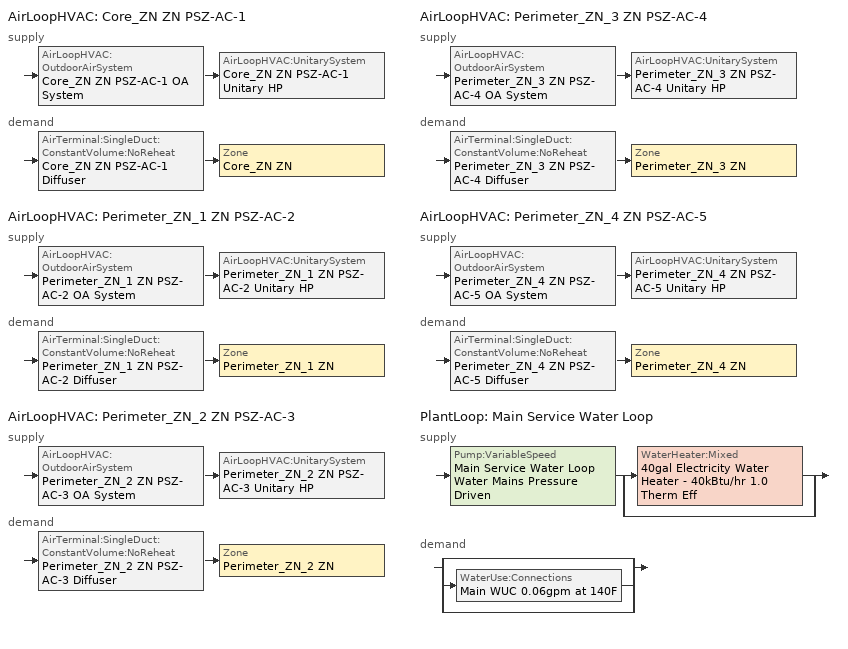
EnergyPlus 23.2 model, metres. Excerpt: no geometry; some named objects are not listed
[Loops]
AirLoopHVAC 'Core_ZN ZN PSZ-AC-1'
 supply: AirLoopHVAC:OutdoorAirSystem 'Core_ZN ZN PSZ-AC-1 OA System' > AirLoopHVAC:UnitarySystem 'Core_ZN ZN PSZ-AC-1 Unitary HP'
 demand: AirTerminal:SingleDuct:ConstantVolume:NoReheat 'Core_ZN ZN PSZ-AC-1 Diffuser' > Zone 'Core_ZN ZN'
AirLoopHVAC 'Perimeter_ZN_1 ZN PSZ-AC-2'
 supply: AirLoopHVAC:OutdoorAirSystem 'Perimeter_ZN_1 ZN PSZ-AC-2 OA System' > AirLoopHVAC:UnitarySystem 'Perimeter_ZN_1 ZN PSZ-AC-2 Unitary HP'
 demand: AirTerminal:SingleDuct:ConstantVolume:NoReheat 'Perimeter_ZN_1 ZN PSZ-AC-2 Diffuser' > Zone 'Perimeter_ZN_1 ZN'
AirLoopHVAC 'Perimeter_ZN_2 ZN PSZ-AC-3'
 supply: AirLoopHVAC:OutdoorAirSystem 'Perimeter_ZN_2 ZN PSZ-AC-3 OA System' > AirLoopHVAC:UnitarySystem 'Perimeter_ZN_2 ZN PSZ-AC-3 Unitary HP'
 demand: AirTerminal:SingleDuct:ConstantVolume:NoReheat 'Perimeter_ZN_2 ZN PSZ-AC-3 Diffuser' > Zone 'Perimeter_ZN_2 ZN'
AirLoopHVAC 'Perimeter_ZN_3 ZN PSZ-AC-4'
 supply: AirLoopHVAC:OutdoorAirSystem 'Perimeter_ZN_3 ZN PSZ-AC-4 OA System' > AirLoopHVAC:UnitarySystem 'Perimeter_ZN_3 ZN PSZ-AC-4 Unitary HP'
 demand: AirTerminal:SingleDuct:ConstantVolume:NoReheat 'Perimeter_ZN_3 ZN PSZ-AC-4 Diffuser' > Zone 'Perimeter_ZN_3 ZN'
AirLoopHVAC 'Perimeter_ZN_4 ZN PSZ-AC-5'
 supply: AirLoopHVAC:OutdoorAirSystem 'Perimeter_ZN_4 ZN PSZ-AC-5 OA System' > AirLoopHVAC:UnitarySystem 'Perimeter_ZN_4 ZN PSZ-AC-5 Unitary HP'
 demand: AirTerminal:SingleDuct:ConstantVolume:NoReheat 'Perimeter_ZN_4 ZN PSZ-AC-5 Diffuser' > Zone 'Perimeter_ZN_4 ZN'
PlantLoop 'Main Service Water Loop'
 supply: Pump:VariableSpeed 'Main Service Water Loop Water Mains Pressure Driven' > split
  | WaterHeater:Mixed '40gal Electricity Water Heater - 40kBtu/hr 1.0 Therm Eff'
  | bypass
 demand: split
  | bypass
  | WaterUse:Connections 'Main WUC 0.06gpm at 140F'
  | bypass
[ZoneControl:Thermostat] Temperature Difference Between Cutout And Setpoint {deltaC}=0
Name | Zone or ZoneList | Control Type Schedule | Control 1
Core_ZN ZN Thermostat | Core_ZN ZN | Core_ZN ZN Thermostat Schedule | Office WholeBuilding - Sm Office Thermostat 1
Perimeter_ZN_1 ZN Thermostat | Perimeter_ZN_1 ZN | Perimeter_ZN_1 ZN Thermostat Schedule | Office WholeBuilding - Sm Office Thermostat 2
Perimeter_ZN_2 ZN Thermostat | Perimeter_ZN_2 ZN | Perimeter_ZN_2 ZN Thermostat Schedule | Office WholeBuilding - Sm Office Thermostat 3
Perimeter_ZN_3 ZN Thermostat | Perimeter_ZN_3 ZN | Perimeter_ZN_3 ZN Thermostat Schedule | Office WholeBuilding - Sm Office Thermostat 4
Perimeter_ZN_4 ZN Thermostat | Perimeter_ZN_4 ZN | Perimeter_ZN_4 ZN Thermostat Schedule | Office WholeBuilding - Sm Office Thermostat 5
[ThermostatSetpoint:DualSetpoint] Heating Setpoint Temperature Schedule=OfficeSmall HTGSETP_SCH_NO_OPTIMUM; Cooling Setpoint Temperature Schedule=OfficeSmall CLGSETP_SCH_NO_OPTIMUM
Office WholeBuilding - Sm Office Thermostat 1; Office WholeBuilding - Sm Office Thermostat 2; Office WholeBuilding - Sm Office Thermostat 3; Office WholeBuilding - Sm Office Thermostat 4; Office WholeBuilding - Sm Office Thermostat 5
[AirTerminal:SingleDuct:ConstantVolume:NoReheat] Availability Schedule=Always On Discrete; Maximum Air Flow Rate {m3/s}=AutoSize
Core_ZN ZN PSZ-AC-1 Diffuser; Perimeter_ZN_1 ZN PSZ-AC-2 Diffuser; Perimeter_ZN_2 ZN PSZ-AC-3 Diffuser; Perimeter_ZN_3 ZN PSZ-AC-4 Diffuser; Perimeter_ZN_4 ZN PSZ-AC-5 Diffuser
[Zone equipment]
Core_ZN ZN: Core_ZN ZN PSZ-AC-1 Diffuser
Perimeter_ZN_1 ZN: Perimeter_ZN_1 ZN PSZ-AC-2 Diffuser
Perimeter_ZN_2 ZN: Perimeter_ZN_2 ZN PSZ-AC-3 Diffuser
Perimeter_ZN_3 ZN: Perimeter_ZN_3 ZN PSZ-AC-4 Diffuser
Perimeter_ZN_4 ZN: Perimeter_ZN_4 ZN PSZ-AC-5 Diffuser
[Sizing:Zone] Zone Cooling Design Supply Air Temperature Input Method=SupplyAirTemperature; Zone Cooling Design Supply Air Temperature {C}=12.7778; Zone Cooling Design Supply Air Temperature Difference {deltaC}=11.11; Zone Heating Design Supply Air Temperature Input Method=SupplyAirTemperature; Zone Heating Design Supply Air Temperature {C}=50; Zone Heating Design Supply Air Temperature Difference {deltaC}=11.11; Zone Cooling Design Supply Air Humidity Ratio {kgWater/kgDryAir}=0.0085; Zone Heating Design Supply Air Humidity Ratio {kgWater/kgDryAir}=0.008; Cooling Design Air Flow Method=DesignDay; Cooling Design Air Flow Rate {m3/s}=0; Cooling Minimum Air Flow per Zone Floor Area {m3/s-m2}=0.000762; Cooling Minimum Air Flow {m3/s}=0; Cooling Minimum Air Flow Fraction=0; Heating Design Air Flow Method=DesignDay; Heating Design Air Flow Rate {m3/s}=0; Heating Maximum Air Flow per Zone Floor Area {m3/s-m2}=0.002032; Heating Maximum Air Flow {m3/s}=0.141576; Heating Maximum Air Flow Fraction=0.3; Account for Dedicated Outdoor Air System=No; Zone Load Sizing Method=Sensible Load Only No Latent Load; Zone Latent Cooling Design Supply Air Humidity Ratio Input Method=HumidityRatioDifference; Zone Cooling Design Supply Air Humidity Ratio Difference {kgWater/kgDryAir}=0.005; Zone Latent Heating Design Supply Air Humidity Ratio Input Method=HumidityRatioDifference; Zone Humidification Design Supply Air Humidity Ratio Difference {kgWater/kgDryAir}=0.005
Name | Design Specification Outdoor Air Object
Core_ZN ZN | Core_ZN ZN DSOA Space List
Perimeter_ZN_1 ZN | Perimeter_ZN_1 ZN DSOA Space List
Perimeter_ZN_2 ZN | Perimeter_ZN_2 ZN DSOA Space List
Perimeter_ZN_3 ZN | Perimeter_ZN_3 ZN DSOA Space List
Perimeter_ZN_4 ZN | Perimeter_ZN_4 ZN DSOA Space List
[Controller:MechanicalVentilation] Availability Schedule=Always On Discrete; Demand Controlled Ventilation=No; System Outdoor Air Method=ZoneSum; Design Specification Outdoor Air Object Name 1=Office WholeBuilding - Sm Office Ventilation
Name | Zone or ZoneList Name 1
Controller Mechanical Ventilation 5 | Core_ZN ZN
Controller Mechanical Ventilation 1 | Perimeter_ZN_1 ZN
Controller Mechanical Ventilation 2 | Perimeter_ZN_2 ZN
Controller Mechanical Ventilation 3 | Perimeter_ZN_3 ZN
Controller Mechanical Ventilation 4 | Perimeter_ZN_4 ZN
[DesignSpecification:OutdoorAir]
Office WholeBuilding - Sm Office Ventilation: Outdoor Air Method=Sum; Outdoor Air Flow per Person {m3/s-person}=0; Outdoor Air Flow per Zone Floor Area {m3/s-m2}=0.0004318; Outdoor Air Flow per Zone {m3/s}=0; Outdoor Air Flow Air Changes per Hour {1/hr}=0
[DesignSpecification:OutdoorAir:SpaceList] Space Design Specification Outdoor Air Object Name 1=Office WholeBuilding - Sm Office Ventilation
Name | Space Name 1
Core_ZN ZN DSOA Space List | Core_ZN
Perimeter_ZN_1 ZN DSOA Space List | Perimeter_ZN_1
Perimeter_ZN_2 ZN DSOA Space List | Perimeter_ZN_2
Perimeter_ZN_3 ZN DSOA Space List | Perimeter_ZN_3
Perimeter_ZN_4 ZN DSOA Space List | Perimeter_ZN_4
[AirLoopHVAC] Design Supply Air Flow Rate {m3/s}=AutoSize; Design Return Air Flow Fraction of Supply Air Flow=1
Core_ZN ZN PSZ-AC-1; Perimeter_ZN_1 ZN PSZ-AC-2; Perimeter_ZN_2 ZN PSZ-AC-3; Perimeter_ZN_3 ZN PSZ-AC-4; Perimeter_ZN_4 ZN PSZ-AC-5
[Sizing:System] Type of Load to Size On=Sensible; Design Outdoor Air Flow Rate {m3/s}=Autosize; Central Heating Maximum System Air Flow Ratio=1; Preheat Design Temperature {C}=7.22222; Preheat Design Humidity Ratio {kgWater/kgDryAir}=0.008; Precool Design Temperature {C}=12.7778; Precool Design Humidity Ratio {kgWater/kgDryAir}=0.008; Central Cooling Design Supply Air Temperature {C}=12.7778; Central Heating Design Supply Air Temperature {C}=50; Type of Zone Sum to Use=Coincident; 100% Outdoor Air in Cooling=No; 100% Outdoor Air in Heating=No; Central Cooling Design Supply Air Humidity Ratio {kgWater/kgDryAir}=0.0085; Central Heating Design Supply Air Humidity Ratio {kgWater/kgDryAir}=0.008; Cooling Supply Air Flow Rate Method=DesignDay; Cooling Supply Air Flow Rate {m3/s}=0; Cooling Supply Air Flow Rate Per Floor Area {m3/s-m2}=0.00996765; Cooling Fraction of Autosized Cooling Supply Air Flow Rate=1; Cooling Supply Air Flow Rate Per Unit Cooling Capacity {m3/s-W}=3.94755e-05; Heating Supply Air Flow Rate Method=DesignDay; Heating Supply Air Flow Rate {m3/s}=0; Heating Supply Air Flow Rate Per Floor Area {m3/s-m2}=0.00996765; Heating Fraction of Autosized Heating Supply Air Flow Rate=1; Heating Fraction of Autosized Cooling Supply Air Flow Rate=1; Heating Supply Air Flow Rate Per Unit Heating Capacity {m3/s-W}=3.15882e-05; System Outdoor Air Method=ZoneSum; Zone Maximum Outdoor Air Fraction=1; Cooling Design Capacity Method=CoolingDesignCapacity; Cooling Design Capacity {W}=Autosize; Cooling Design Capacity Per Floor Area {W/m2}=234.7; Fraction of Autosized Cooling Design Capacity=1; Heating Design Capacity Method=HeatingDesignCapacity; Heating Design Capacity {W}=Autosize; Heating Design Capacity Per Floor Area {W/m2}=157; Fraction of Autosized Heating Design Capacity=1; Central Cooling Capacity Control Method=OnOff; Occupant Diversity=Autosize
Core_ZN ZN PSZ-AC-1; Perimeter_ZN_1 ZN PSZ-AC-2; Perimeter_ZN_2 ZN PSZ-AC-3; Perimeter_ZN_3 ZN PSZ-AC-4; Perimeter_ZN_4 ZN PSZ-AC-5
[Controller:OutdoorAir] Minimum Outdoor Air Flow Rate {m3/s}=Autosize; Maximum Outdoor Air Flow Rate {m3/s}=Autosize; Economizer Control Type=NoEconomizer; Economizer Control Action Type=ModulateFlow; Economizer Maximum Limit Dry-Bulb Temperature {C}=28; Economizer Maximum Limit Enthalpy {J/kg}=64000; Lockout Type=LockoutWithHeating; Minimum Limit Type=FixedMinimum; Minimum Outdoor Air Schedule=Always On Discrete; High Humidity Control=No; Control High Indoor Humidity Based on Outdoor Humidity Ratio=Yes; Heat Recovery Bypass Control Type=BypassWhenWithinEconomizerLimits; Economizer Operation Staging=InterlockedWithMechanicalCooling
Name | Maximum Fraction of Outdoor Air Schedule | Mechanical Ventilation Controller
Core_ZN ZN PSZ-AC-1 OA System Controller | CoreZNZNPSZAC1maxOASch | Controller Mechanical Ventilation 5
Perimeter_ZN_1 ZN PSZ-AC-2 OA System Controller | PerimeterZN1ZNPSZAC2maxOASch | Controller Mechanical Ventilation 1
Perimeter_ZN_2 ZN PSZ-AC-3 OA System Controller | PerimeterZN2ZNPSZAC3maxOASch | Controller Mechanical Ventilation 2
Perimeter_ZN_3 ZN PSZ-AC-4 OA System Controller | PerimeterZN3ZNPSZAC4maxOASch | Controller Mechanical Ventilation 3
Perimeter_ZN_4 ZN PSZ-AC-5 OA System Controller | PerimeterZN4ZNPSZAC5maxOASch | Controller Mechanical Ventilation 4
[SetpointManager:MixedAir] Control Variable=Temperature
Name | Setpoint Node or NodeList
Core_ZN ZN PSZ-AC-1 Mixed Air Node OS Default SPM | Core_ZN ZN PSZ-AC-1 Mixed Air Node
Perimeter_ZN_1 ZN PSZ-AC-2 Mixed Air Node OS Default SPM | Perimeter_ZN_1 ZN PSZ-AC-2 Mixed Air Node
Perimeter_ZN_2 ZN PSZ-AC-3 Mixed Air Node OS Default SPM | Perimeter_ZN_2 ZN PSZ-AC-3 Mixed Air Node
Perimeter_ZN_3 ZN PSZ-AC-4 Mixed Air Node OS Default SPM | Perimeter_ZN_3 ZN PSZ-AC-4 Mixed Air Node
Perimeter_ZN_4 ZN PSZ-AC-5 Mixed Air Node OS Default SPM | Perimeter_ZN_4 ZN PSZ-AC-5 Mixed Air Node
[AirLoopHVAC:UnitarySystem] Control Type=Load; Dehumidification Control Type=None; Availability Schedule=OfficeSmall HVACOperationSchd; Fan Placement=BlowThrough; Supply Air Fan Operating Mode Schedule=OfficeSmall HVACOperationSchd; DX Heating Coil Sizing Ratio=1; Use DOAS DX Cooling Coil=No; Minimum Supply Air Temperature {C}=2; Latent Load Control=SensibleOnlyLoadControl; Cooling Supply Air Flow Rate Method=SupplyAirFlowRate; Cooling Supply Air Flow Rate {m3/s}=Autosize; Heating Supply Air Flow Rate Method=SupplyAirFlowRate; Heating Supply Air Flow Rate {m3/s}=Autosize; No Load Supply Air Flow Rate Method=None; Maximum Supply Air Temperature {C}=80; Maximum Outdoor Dry-Bulb Temperature for Supplemental Heater Operation {C}=4.44444; Ancillary On-Cycle Electric Power {W}=0; Ancillary Off-Cycle Electric Power {W}=0
Name | Controlling Zone or Thermostat Location | Supply Fan | Heating Coil | Cooling Coil | Supplemental Heating Coil
Core_ZN ZN PSZ-AC-1 Unitary HP | Core_ZN ZN | Core_ZN ZN PSZ-AC-1 Fan | Core_ZN ZN HP Htg Coil 26 Clg kBtu/hr 8.0HSPF | Core_ZN ZN PSZ-AC-1 1spd DX HP Clg Coil 26kBtu/hr 14.0SEER | Core_ZN ZN PSZ-AC-1 Gas Backup Htg Coil 26kBtu/hr 0.8 Thermal Eff
Perimeter_ZN_1 ZN PSZ-AC-2 Unitary HP | Perimeter_ZN_1 ZN | Perimeter_ZN_1 ZN PSZ-AC-2 Fan | Perimeter_ZN_1 ZN HP Htg Coil 27 Clg kBtu/hr 8.0HSPF | Perimeter_ZN_1 ZN PSZ-AC-2 1spd DX HP Clg Coil 27kBtu/hr 14.0SEER | Perimeter_ZN_1 ZN PSZ-AC-2 Gas Backup Htg Coil 27kBtu/hr 0.8 Thermal Eff
Perimeter_ZN_2 ZN PSZ-AC-3 Unitary HP | Perimeter_ZN_2 ZN | Perimeter_ZN_2 ZN PSZ-AC-3 Fan | Perimeter_ZN_2 ZN HP Htg Coil 21 Clg kBtu/hr 8.0HSPF | Perimeter_ZN_2 ZN PSZ-AC-3 1spd DX HP Clg Coil 21kBtu/hr 14.0SEER | Perimeter_ZN_2 ZN PSZ-AC-3 Gas Backup Htg Coil 21kBtu/hr 0.8 Thermal Eff
Perimeter_ZN_3 ZN PSZ-AC-4 Unitary HP | Perimeter_ZN_3 ZN | Perimeter_ZN_3 ZN PSZ-AC-4 Fan | Perimeter_ZN_3 ZN HP Htg Coil 26 Clg kBtu/hr 8.0HSPF | Perimeter_ZN_3 ZN PSZ-AC-4 1spd DX HP Clg Coil 26kBtu/hr 14.0SEER | Perimeter_ZN_3 ZN PSZ-AC-4 Gas Backup Htg Coil 26kBtu/hr 0.8 Thermal Eff
Perimeter_ZN_4 ZN PSZ-AC-5 Unitary HP | Perimeter_ZN_4 ZN | Perimeter_ZN_4 ZN PSZ-AC-5 Fan | Perimeter_ZN_4 ZN HP Htg Coil 24 Clg kBtu/hr 8.0HSPF | Perimeter_ZN_4 ZN PSZ-AC-5 1spd DX HP Clg Coil 24kBtu/hr 14.0SEER | Perimeter_ZN_4 ZN PSZ-AC-5 Gas Backup Htg Coil 24kBtu/hr 0.8 Thermal Eff
[Fan:OnOff] Availability Schedule=Always On Discrete; Fan Total Efficiency=0.55575; Pressure Rise {Pa}=622.722; Maximum Flow Rate {m3/s}=Autosize; Motor Efficiency=0.855; Motor In Airstream Fraction=1
Name | Fan Power Ratio Function of Speed Ratio Curve | Fan Efficiency Ratio Function of Speed Ratio Curve
Core_ZN ZN PSZ-AC-1 Fan | Fan On Off Power Curve 4 | Fan On Off Efficiency Curve 4
Perimeter_ZN_1 ZN PSZ-AC-2 Fan | Fan On Off Power Curve | Fan On Off Efficiency Curve
Perimeter_ZN_2 ZN PSZ-AC-3 Fan | Fan On Off Power Curve 1 | Fan On Off Efficiency Curve 1
Perimeter_ZN_3 ZN PSZ-AC-4 Fan | Fan On Off Power Curve 2 | Fan On Off Efficiency Curve 2
Perimeter_ZN_4 ZN PSZ-AC-5 Fan | Fan On Off Power Curve 3 | Fan On Off Efficiency Curve 3
[Coil:Heating:DX:SingleSpeed] Availability Schedule=Always On Discrete; Gross Rated Heating Capacity {W}=Autosize; Gross Rated Heating COP {W/W}=3.3592; Rated Air Flow Rate {m3/s}=Autosize; Rated Supply Fan Power Per Volume Flow Rate 2017 {W/(m3/s)}=773.3; Rated Supply Fan Power Per Volume Flow Rate 2023 {W/(m3/s)}=934.4; Heating Capacity Function of Temperature Curve=HPACHeatCapFT; Heating Capacity Function of Flow Fraction Curve=HPACHeatCapFFF; Energy Input Ratio Function of Temperature Curve=HPACHeatEIRFT; Energy Input Ratio Function of Flow Fraction Curve=HPACHeatEIRFFF; Part Load Fraction Correlation Curve=HPACCOOLPLFFPLR; Minimum Outdoor Dry-Bulb Temperature for Compressor Operation {C}=-12.2; Maximum Outdoor Dry-Bulb Temperature for Defrost Operation {C}=1.67; Crankcase Heater Capacity {W}=50; Maximum Outdoor Dry-Bulb Temperature for Crankcase Heater Operation {C}=4.4; Defrost Strategy=ReverseCycle; Defrost Control=OnDemand; Defrost Time Period Fraction=0.058333; Resistive Defrost Heater Capacity {W}=2000
Name | Defrost Energy Input Ratio Function of Temperature Curve
Core_ZN ZN HP Htg Coil 26 Clg kBtu/hr 8.0HSPF | Core_ZN ZN HP Htg Coil Defrost EIR Func of Temp Curve 1
Perimeter_ZN_1 ZN HP Htg Coil 27 Clg kBtu/hr 8.0HSPF | Perimeter_ZN_1 ZN HP Htg Coil Defrost EIR Func of Temp Curve 1
Perimeter_ZN_2 ZN HP Htg Coil 21 Clg kBtu/hr 8.0HSPF | Perimeter_ZN_2 ZN HP Htg Coil Defrost EIR Func of Temp Curve 1
Perimeter_ZN_3 ZN HP Htg Coil 26 Clg kBtu/hr 8.0HSPF | Perimeter_ZN_3 ZN HP Htg Coil Defrost EIR Func of Temp Curve 1
Perimeter_ZN_4 ZN HP Htg Coil 24 Clg kBtu/hr 8.0HSPF | Perimeter_ZN_4 ZN HP Htg Coil Defrost EIR Func of Temp Curve 1
[Coil:Cooling:DX:SingleSpeed] Availability Schedule=Always On Discrete; Gross Rated Total Cooling Capacity {W}=Autosize; Gross Rated Sensible Heat Ratio=Autosize; Gross Rated Cooling COP {W/W}=4.11713; Rated Air Flow Rate {m3/s}=Autosize; Rated Evaporator Fan Power Per Volume Flow Rate 2017 {W/(m3/s)}=773.3; Rated Evaporator Fan Power Per Volume Flow Rate 2023 {W/(m3/s)}=934.4; Total Cooling Capacity Function of Temperature Curve=PSZ-AC_Unitary_PackagecoolCapFT; Total Cooling Capacity Function of Flow Fraction Curve=PSZ-AC_Unitary_PackagecoolFFF; Energy Input Ratio Function of Temperature Curve=PSZ-AC DX Unitary Package EIRFT; Energy Input Ratio Function of Flow Fraction Curve=PSZ-AC_Unitary_PackagecoolEIRFFF; Part Load Fraction Correlation Curve=PSZ-AC_Unitary_PackagecoolPLR; Minimum Outdoor Dry-Bulb Temperature for Compressor Operation {C}=-25; Nominal Time for Condensate Removal to Begin {s}=0; Ratio of Initial Moisture Evaporation Rate and Steady State Latent Capacity=0; Maximum Cycling Rate {cycles/hr}=0; Latent Capacity Time Constant {s}=0; Condenser Type=AirCooled; Evaporative Condenser Effectiveness=0.9; Evaporative Condenser Air Flow Rate {m3/s}=Autosize; Evaporative Condenser Pump Rated Power Consumption {W}=Autosize; Crankcase Heater Capacity {W}=0; Maximum Outdoor Dry-Bulb Temperature for Crankcase Heater Operation {C}=10; Basin Heater Capacity {W/K}=0; Basin Heater Setpoint Temperature {C}=2
Core_ZN ZN PSZ-AC-1 1spd DX HP Clg Coil 26kBtu/hr 14.0SEER; Perimeter_ZN_1 ZN PSZ-AC-2 1spd DX HP Clg Coil 27kBtu/hr 14.0SEER; Perimeter_ZN_2 ZN PSZ-AC-3 1spd DX HP Clg Coil 21kBtu/hr 14.0SEER; Perimeter_ZN_3 ZN PSZ-AC-4 1spd DX HP Clg Coil 26kBtu/hr 14.0SEER; Perimeter_ZN_4 ZN PSZ-AC-5 1spd DX HP Clg Coil 24kBtu/hr 14.0SEER
[Coil:Heating:Fuel] Availability Schedule=Always On Discrete; Fuel Type=NaturalGas; Burner Efficiency=0.8; Nominal Capacity {W}=AutoSize; On Cycle Parasitic Electric Load {W}=0; Off Cycle Parasitic Fuel Load {W}=0
Core_ZN ZN PSZ-AC-1 Gas Backup Htg Coil 26kBtu/hr 0.8 Thermal Eff; Perimeter_ZN_1 ZN PSZ-AC-2 Gas Backup Htg Coil 27kBtu/hr 0.8 Thermal Eff; Perimeter_ZN_2 ZN PSZ-AC-3 Gas Backup Htg Coil 21kBtu/hr 0.8 Thermal Eff; Perimeter_ZN_3 ZN PSZ-AC-4 Gas Backup Htg Coil 26kBtu/hr 0.8 Thermal Eff; Perimeter_ZN_4 ZN PSZ-AC-5 Gas Backup Htg Coil 24kBtu/hr 0.8 Thermal Eff
[SetpointManager:SingleZone:Reheat] Control Variable=Temperature; Minimum Supply Air Temperature {C}=12.7778; Maximum Supply Air Temperature {C}=50
Name | Control Zone | Setpoint Node or NodeList
Core_ZN ZN Setpoint Manager SZ Reheat | Core_ZN ZN | Core_ZN ZN PSZ-AC-1 Supply Outlet Node
Perimeter_ZN_1 ZN Setpoint Manager SZ Reheat | Perimeter_ZN_1 ZN | Perimeter_ZN_1 ZN PSZ-AC-2 Supply Outlet Node
Perimeter_ZN_2 ZN Setpoint Manager SZ Reheat | Perimeter_ZN_2 ZN | Perimeter_ZN_2 ZN PSZ-AC-3 Supply Outlet Node
Perimeter_ZN_3 ZN Setpoint Manager SZ Reheat | Perimeter_ZN_3 ZN | Perimeter_ZN_3 ZN PSZ-AC-4 Supply Outlet Node
Perimeter_ZN_4 ZN Setpoint Manager SZ Reheat | Perimeter_ZN_4 ZN | Perimeter_ZN_4 ZN PSZ-AC-5 Supply Outlet Node
[PlantLoop]
Main Service Water Loop: Fluid Type=Water; Plant Equipment Operation Scheme=Main Service Water Loop Operation Schemes; Maximum Loop Temperature {C}=60; Minimum Loop Temperature {C}=10; Maximum Loop Flow Rate {m3/s}=Autosize; Minimum Loop Flow Rate {m3/s}=0; Plant Loop Volume {m3}=Autocalculate; Load Distribution Scheme=Optimal; Plant Loop Demand Calculation Scheme=SingleSetpoint; Common Pipe Simulation=None
[Sizing:Plant]
Main Service Water Loop: Loop Type=Heating; Design Loop Exit Temperature {C}=60; Loop Design Temperature Difference {deltaC}=5; Sizing Option=NonCoincident; Zone Timesteps in Averaging Window=1; Coincident Sizing Factor Mode=None
[Pump:VariableSpeed]
Main Service Water Loop Water Mains Pressure Driven: Design Maximum Flow Rate {m3/s}=Autosize; Design Pump Head {Pa}=0.001; Design Power Consumption {W}=Autosize; Motor Efficiency=0.7; Fraction of Motor Inefficiencies to Fluid Stream=0; Coefficient 1 of the Part Load Performance Curve=0; Coefficient 2 of the Part Load Performance Curve=3.2485; Coefficient 3 of the Part Load Performance Curve=-4.7443; Coefficient 4 of the Part Load Performance Curve=2.5294; Design Minimum Flow Rate {m3/s}=0; Pump Control Type=Intermittent; Skin Loss Radiative Fraction=0.5; Design Power Sizing Method=PowerPerFlowPerPressure; Design Electric Power per Unit Flow Rate {W/(m3/s)}=348701.1; Design Shaft Power per Unit Flow Rate per Unit Head {W/((m3/s)-Pa)}=1.28205; Design Minimum Flow Rate Fraction=0
[WaterHeater:Mixed]
40gal Electricity Water Heater - 40kBtu/hr 1.0 Therm Eff: Tank Volume {m3}=0.151416; Setpoint Temperature Schedule=Service Water Loop Temp - 140F; Deadband Temperature Difference {deltaC}=2; Maximum Temperature Limit {C}=60; Heater Control Type=Cycle; Heater Maximum Capacity {W}=11722.8; Heater Ignition Minimum Flow Rate {m3/s}=0; Heater Ignition Delay {s}=0; Heater Fuel Type=Electricity; Heater Thermal Efficiency=1; Off Cycle Parasitic Fuel Consumption Rate {W}=571; Off Cycle Parasitic Fuel Type=Electricity; Off Cycle Parasitic Heat Fraction to Tank=0; On Cycle Parasitic Fuel Consumption Rate {W}=571; On Cycle Parasitic Fuel Type=Electricity; On Cycle Parasitic Heat Fraction to Tank=0; Ambient Temperature Indicator=Zone; Ambient Temperature Zone=Core_ZN ZN; Off Cycle Loss Coefficient to Ambient Temperature {W/K}=0.734013; Off Cycle Loss Fraction to Zone=1; On Cycle Loss Coefficient to Ambient Temperature {W/K}=0.734013; On Cycle Loss Fraction to Zone=1; Use Side Effectiveness=1; Source Side Effectiveness=1; Use Side Design Flow Rate {m3/s}=Autosize; Source Side Design Flow Rate {m3/s}=Autosize; Indirect Water Heating Recovery Time {hr}=1.5; Source Side Flow Control Mode=IndirectHeatPrimarySetpoint
[WaterHeater:Sizing]
40gal Electricity Water Heater - 40kBtu/hr 1.0 Therm Eff: Design Mode=PeakDraw; Time Storage Can Meet Peak Draw {hr}=0.538503; Time for Tank Recovery {hr}=0; Nominal Tank Volume for Autosizing Plant Connections {m3}=1
[SetpointManager:Scheduled]
Service hot water setpoint manager: Control Variable=Temperature; Schedule=Service Water Loop Temp - 140F; Setpoint Node or NodeList=Main Service Water Loop Supply Outlet Node
[WaterUse:Connections]
Main WUC 0.06gpm at 140F: Drain Water Heat Exchanger Type=None; Drain Water Heat Exchanger Destination=Plant; Water Use Equipment Name 1=Main Service Water Use 0.06gpm at 140F
[WaterUse:Equipment]
Main Service Water Use 0.06gpm at 140F: Peak Flow Rate {m3/s}=4.03777e-06; Flow Rate Fraction Schedule=OfficeSmall BLDG_SWH_SCH; Target Temperature Schedule=Mixed Water At Faucet Temp - 140F; Sensible Fraction Schedule=Fraction Sensible - 0.2; Latent Fraction Schedule=Fraction Latent - 0.05
[PlantEquipmentOperationSchemes]
Main Service Water Loop Operation Schemes: Control Scheme Object Type 1=PlantEquipmentOperation:HeatingLoad; Control Scheme Name 1=Main Service Water Loop Heating Operation Scheme; Control Scheme Schedule Name 1=Always On Discrete
[PlantEquipmentOperation:HeatingLoad]
Main Service Water Loop Heating Operation Scheme: Load Range Lower Limit 1 {W}=0; Load Range Upper Limit 1 {W}=1000000000; Range Equipment List Name 1=Main Service Water Loop Heating Equipment List
[PlantEquipmentList]
Main Service Water Loop Heating Equipment List: WaterHeater:Mixed, 40gal Electricity Water Heater - 40kBtu/hr 1.0 Therm Eff
[Schedule:Day:Interval]
OfficeSmall HTGSETP_SCH_NO_OPTIMUM Default; OfficeSmall HTGSETP_SCH_NO_OPTIMUM Summer Design Day: No, 24:00, 15.56
OfficeSmall HTGSETP_SCH_NO_OPTIMUM Wkdy Day: No, 06:00, 15.56, 19:00, 21.11, 24:00, 15.56
OfficeSmall HTGSETP_SCH_NO_OPTIMUM Winter Design Day: No, 24:00, 21.11
OfficeSmall CLGSETP_SCH_NO_OPTIMUM Default; OfficeSmall CLGSETP_SCH_NO_OPTIMUM Winter Design Day: No, 24:00, 29.44
OfficeSmall CLGSETP_SCH_NO_OPTIMUM Wkdy Day: No, 06:00, 29.44, 18:00, 23.89, 24:00, 29.44
OfficeSmall CLGSETP_SCH_NO_OPTIMUM Summer Design Day: No, 24:00, 23.89
CoreZNZNPSZAC1maxOASchDefault; PerimeterZN1ZNPSZAC2maxOASchDefault; PerimeterZN2ZNPSZAC3maxOASchDefault; PerimeterZN3ZNPSZAC4maxOASchDefault; PerimeterZN4ZNPSZAC5maxOASchDefault: No, 24:00, 0.7
Fraction Latent - 0.05 Default: No, 24:00, 0.05
Fraction Sensible - 0.2 Default: No, 24:00, 0.2
Mixed Water At Faucet Temp - 140F Default; Service Water Loop Temp - 140F Default: No, 24:00, 60
OfficeSmall BLDG_SWH_SCH Default; OfficeSmall HVACOperationSchd Default; OfficeSmall HVACOperationSchd Winter Design Day: No, 24:00, 0
OfficeSmall BLDG_SWH_SCH Summer Design Day; OfficeSmall BLDG_SWH_SCH Winter Design Day; OfficeSmall BLDG_SWH_SCH WntrDsn|SmrDsn|Wkdy Day: No, 07:00, 0, 08:00, 0.27, 09:00, 0.55, 11:00, 0.64, 12:00, 0.82, 13:00, 1, 14:00, 0.91, 16:00, 0.55, 17:00, 0.73, 19:00, 0.37, 20:00, 0.18, 21:00, 0.27, 22:00, 0.09, 24:00, 0
OfficeSmall HVACOperationSchd SmrDsn|Wkdy Day; OfficeSmall HVACOperationSchd Summer Design Day: No, 06:00, 0, 19:00, 1, 24:00, 0
[Schedule:Week:Daily]
OfficeSmall HTGSETP_SCH_NO_OPTIMUM Week Rule - Jan1-Dec31: OfficeSmall HTGSETP_SCH_NO_OPTIMUM Default, OfficeSmall HTGSETP_SCH_NO_OPTIMUM Wkdy Day, OfficeSmall HTGSETP_SCH_NO_OPTIMUM Wkdy Day, OfficeSmall HTGSETP_SCH_NO_OPTIMUM Wkdy Day, OfficeSmall HTGSETP_SCH_NO_OPTIMUM Wkdy Day, OfficeSmall HTGSETP_SCH_NO_OPTIMUM Wkdy Day, OfficeSmall HTGSETP_SCH_NO_OPTIMUM Default, OfficeSmall HTGSETP_SCH_NO_OPTIMUM Default, OfficeSmall HTGSETP_SCH_NO_OPTIMUM Summer Design Day, OfficeSmall HTGSETP_SCH_NO_OPTIMUM Winter Design Day, OfficeSmall HTGSETP_SCH_NO_OPTIMUM Default, OfficeSmall HTGSETP_SCH_NO_OPTIMUM Default
OfficeSmall CLGSETP_SCH_NO_OPTIMUM Week Rule - Jan1-Dec31: OfficeSmall CLGSETP_SCH_NO_OPTIMUM Default, OfficeSmall CLGSETP_SCH_NO_OPTIMUM Wkdy Day, OfficeSmall CLGSETP_SCH_NO_OPTIMUM Wkdy Day, OfficeSmall CLGSETP_SCH_NO_OPTIMUM Wkdy Day, OfficeSmall CLGSETP_SCH_NO_OPTIMUM Wkdy Day, OfficeSmall CLGSETP_SCH_NO_OPTIMUM Wkdy Day, OfficeSmall CLGSETP_SCH_NO_OPTIMUM Default, OfficeSmall CLGSETP_SCH_NO_OPTIMUM Default, OfficeSmall CLGSETP_SCH_NO_OPTIMUM Summer Design Day, OfficeSmall CLGSETP_SCH_NO_OPTIMUM Winter Design Day, OfficeSmall CLGSETP_SCH_NO_OPTIMUM Default, OfficeSmall CLGSETP_SCH_NO_OPTIMUM Default
CoreZNZNPSZAC1maxOASch Week Rule - Jan1-Dec31: CoreZNZNPSZAC1maxOASchDefault, CoreZNZNPSZAC1maxOASchDefault, CoreZNZNPSZAC1maxOASchDefault, CoreZNZNPSZAC1maxOASchDefault, CoreZNZNPSZAC1maxOASchDefault, CoreZNZNPSZAC1maxOASchDefault, CoreZNZNPSZAC1maxOASchDefault, CoreZNZNPSZAC1maxOASchDefault, CoreZNZNPSZAC1maxOASchDefault, CoreZNZNPSZAC1maxOASchDefault, CoreZNZNPSZAC1maxOASchDefault, CoreZNZNPSZAC1maxOASchDefault
Fraction Latent - 0.05 Week Rule - Jan1-Dec31: Fraction Latent - 0.05 Default, Fraction Latent - 0.05 Default, Fraction Latent - 0.05 Default, Fraction Latent - 0.05 Default, Fraction Latent - 0.05 Default, Fraction Latent - 0.05 Default, Fraction Latent - 0.05 Default, Fraction Latent - 0.05 Default, Fraction Latent - 0.05 Default, Fraction Latent - 0.05 Default, Fraction Latent - 0.05 Default, Fraction Latent - 0.05 Default
Fraction Sensible - 0.2 Week Rule - Jan1-Dec31: Fraction Sensible - 0.2 Default, Fraction Sensible - 0.2 Default, Fraction Sensible - 0.2 Default, Fraction Sensible - 0.2 Default, Fraction Sensible - 0.2 Default, Fraction Sensible - 0.2 Default, Fraction Sensible - 0.2 Default, Fraction Sensible - 0.2 Default, Fraction Sensible - 0.2 Default, Fraction Sensible - 0.2 Default, Fraction Sensible - 0.2 Default, Fraction Sensible - 0.2 Default
Mixed Water At Faucet Temp - 140F Week Rule - Jan1-Dec31: Mixed Water At Faucet Temp - 140F Default, Mixed Water At Faucet Temp - 140F Default, Mixed Water At Faucet Temp - 140F Default, Mixed Water At Faucet Temp - 140F Default, Mixed Water At Faucet Temp - 140F Default, Mixed Water At Faucet Temp - 140F Default, Mixed Water At Faucet Temp - 140F Default, Mixed Water At Faucet Temp - 140F Default, Mixed Water At Faucet Temp - 140F Default, Mixed Water At Faucet Temp - 140F Default, Mixed Water At Faucet Temp - 140F Default, Mixed Water At Faucet Temp - 140F Default
OfficeSmall BLDG_SWH_SCH Week Rule - Jan1-Dec31: OfficeSmall BLDG_SWH_SCH Default, OfficeSmall BLDG_SWH_SCH WntrDsn|SmrDsn|Wkdy Day, OfficeSmall BLDG_SWH_SCH WntrDsn|SmrDsn|Wkdy Day, OfficeSmall BLDG_SWH_SCH WntrDsn|SmrDsn|Wkdy Day, OfficeSmall BLDG_SWH_SCH WntrDsn|SmrDsn|Wkdy Day, OfficeSmall BLDG_SWH_SCH WntrDsn|SmrDsn|Wkdy Day, OfficeSmall BLDG_SWH_SCH Default, OfficeSmall BLDG_SWH_SCH Default, OfficeSmall BLDG_SWH_SCH Summer Design Day, OfficeSmall BLDG_SWH_SCH Winter Design Day, OfficeSmall BLDG_SWH_SCH Default, OfficeSmall BLDG_SWH_SCH Default
OfficeSmall HVACOperationSchd Week Rule - Jan1-Dec31: OfficeSmall HVACOperationSchd Default, OfficeSmall HVACOperationSchd SmrDsn|Wkdy Day, OfficeSmall HVACOperationSchd SmrDsn|Wkdy Day, OfficeSmall HVACOperationSchd SmrDsn|Wkdy Day, OfficeSmall HVACOperationSchd SmrDsn|Wkdy Day, OfficeSmall HVACOperationSchd SmrDsn|Wkdy Day, OfficeSmall HVACOperationSchd Default, OfficeSmall HVACOperationSchd Default, OfficeSmall HVACOperationSchd Summer Design Day, OfficeSmall HVACOperationSchd Winter Design Day, OfficeSmall HVACOperationSchd Default, OfficeSmall HVACOperationSchd Default
PerimeterZN1ZNPSZAC2maxOASch Week Rule - Jan1-Dec31: PerimeterZN1ZNPSZAC2maxOASchDefault, PerimeterZN1ZNPSZAC2maxOASchDefault, PerimeterZN1ZNPSZAC2maxOASchDefault, PerimeterZN1ZNPSZAC2maxOASchDefault, PerimeterZN1ZNPSZAC2maxOASchDefault, PerimeterZN1ZNPSZAC2maxOASchDefault, PerimeterZN1ZNPSZAC2maxOASchDefault, PerimeterZN1ZNPSZAC2maxOASchDefault, PerimeterZN1ZNPSZAC2maxOASchDefault, PerimeterZN1ZNPSZAC2maxOASchDefault, PerimeterZN1ZNPSZAC2maxOASchDefault, PerimeterZN1ZNPSZAC2maxOASchDefault
PerimeterZN2ZNPSZAC3maxOASch Week Rule - Jan1-Dec31: PerimeterZN2ZNPSZAC3maxOASchDefault, PerimeterZN2ZNPSZAC3maxOASchDefault, PerimeterZN2ZNPSZAC3maxOASchDefault, PerimeterZN2ZNPSZAC3maxOASchDefault, PerimeterZN2ZNPSZAC3maxOASchDefault, PerimeterZN2ZNPSZAC3maxOASchDefault, PerimeterZN2ZNPSZAC3maxOASchDefault, PerimeterZN2ZNPSZAC3maxOASchDefault, PerimeterZN2ZNPSZAC3maxOASchDefault, PerimeterZN2ZNPSZAC3maxOASchDefault, PerimeterZN2ZNPSZAC3maxOASchDefault, PerimeterZN2ZNPSZAC3maxOASchDefault
PerimeterZN3ZNPSZAC4maxOASch Week Rule - Jan1-Dec31: PerimeterZN3ZNPSZAC4maxOASchDefault, PerimeterZN3ZNPSZAC4maxOASchDefault, PerimeterZN3ZNPSZAC4maxOASchDefault, PerimeterZN3ZNPSZAC4maxOASchDefault, PerimeterZN3ZNPSZAC4maxOASchDefault, PerimeterZN3ZNPSZAC4maxOASchDefault, PerimeterZN3ZNPSZAC4maxOASchDefault, PerimeterZN3ZNPSZAC4maxOASchDefault, PerimeterZN3ZNPSZAC4maxOASchDefault, PerimeterZN3ZNPSZAC4maxOASchDefault, PerimeterZN3ZNPSZAC4maxOASchDefault, PerimeterZN3ZNPSZAC4maxOASchDefault
PerimeterZN4ZNPSZAC5maxOASch Week Rule - Jan1-Dec31: PerimeterZN4ZNPSZAC5maxOASchDefault, PerimeterZN4ZNPSZAC5maxOASchDefault, PerimeterZN4ZNPSZAC5maxOASchDefault, PerimeterZN4ZNPSZAC5maxOASchDefault, PerimeterZN4ZNPSZAC5maxOASchDefault, PerimeterZN4ZNPSZAC5maxOASchDefault, PerimeterZN4ZNPSZAC5maxOASchDefault, PerimeterZN4ZNPSZAC5maxOASchDefault, PerimeterZN4ZNPSZAC5maxOASchDefault, PerimeterZN4ZNPSZAC5maxOASchDefault, PerimeterZN4ZNPSZAC5maxOASchDefault, PerimeterZN4ZNPSZAC5maxOASchDefault
Service Water Loop Temp - 140F Week Rule - Jan1-Dec31: Service Water Loop Temp - 140F Default, Service Water Loop Temp - 140F Default, Service Water Loop Temp - 140F Default, Service Water Loop Temp - 140F Default, Service Water Loop Temp - 140F Default, Service Water Loop Temp - 140F Default, Service Water Loop Temp - 140F Default, Service Water Loop Temp - 140F Default, Service Water Loop Temp - 140F Default, Service Water Loop Temp - 140F Default, Service Water Loop Temp - 140F Default, Service Water Loop Temp - 140F Default
[Schedule:Year]
OfficeSmall HTGSETP_SCH_NO_OPTIMUM: OfficeSmall HTGSETP_SCH_NO_OPTIMUM Week Rule - Jan1-Dec31, 1, 1, 12, 31
OfficeSmall CLGSETP_SCH_NO_OPTIMUM: OfficeSmall CLGSETP_SCH_NO_OPTIMUM Week Rule - Jan1-Dec31, 1, 1, 12, 31
CoreZNZNPSZAC1maxOASch: CoreZNZNPSZAC1maxOASch Week Rule - Jan1-Dec31, 1, 1, 12, 31
Fraction Latent - 0.05: Fraction Latent - 0.05 Week Rule - Jan1-Dec31, 1, 1, 12, 31
Fraction Sensible - 0.2: Fraction Sensible - 0.2 Week Rule - Jan1-Dec31, 1, 1, 12, 31
Mixed Water At Faucet Temp - 140F: Mixed Water At Faucet Temp - 140F Week Rule - Jan1-Dec31, 1, 1, 12, 31
OfficeSmall BLDG_SWH_SCH: OfficeSmall BLDG_SWH_SCH Week Rule - Jan1-Dec31, 1, 1, 12, 31
OfficeSmall HVACOperationSchd: OfficeSmall HVACOperationSchd Week Rule - Jan1-Dec31, 1, 1, 12, 31
PerimeterZN1ZNPSZAC2maxOASch: PerimeterZN1ZNPSZAC2maxOASch Week Rule - Jan1-Dec31, 1, 1, 12, 31
PerimeterZN2ZNPSZAC3maxOASch: PerimeterZN2ZNPSZAC3maxOASch Week Rule - Jan1-Dec31, 1, 1, 12, 31
PerimeterZN3ZNPSZAC4maxOASch: PerimeterZN3ZNPSZAC4maxOASch Week Rule - Jan1-Dec31, 1, 1, 12, 31
PerimeterZN4ZNPSZAC5maxOASch: PerimeterZN4ZNPSZAC5maxOASch Week Rule - Jan1-Dec31, 1, 1, 12, 31
Service Water Loop Temp - 140F: Service Water Loop Temp - 140F Week Rule - Jan1-Dec31, 1, 1, 12, 31
[Schedule:Compact]
Core_ZN ZN Thermostat Schedule; Perimeter_ZN_1 ZN Thermostat Schedule; Perimeter_ZN_2 ZN Thermostat Schedule; Perimeter_ZN_3 ZN Thermostat Schedule; Perimeter_ZN_4 ZN Thermostat Schedule: Through: 12/31, For: AllDays, Until: 24:00, 4
[Schedule:Constant]
Always On Discrete: Hourly Value=1
[Curve:Exponent] Coefficient1 Constant=1; Coefficient2 Constant=0; Coefficient3 Constant=0; Minimum Value of x {BasedOnField A2}=0; Maximum Value of x {BasedOnField A2}=1
Fan On Off Power Curve 4; Fan On Off Power Curve; Fan On Off Power Curve 1; Fan On Off Power Curve 2; Fan On Off Power Curve 3
[Curve:Cubic]
Name | Coefficient1 Constant | Coefficient2 x | Coefficient3 x**2 | Coefficient4 x**3 | Minimum Value of x {BasedOnField A2} | Maximum Value of x {BasedOnField A2}
Fan On Off Efficiency Curve 4; Fan On Off Efficiency Curve; Fan On Off Efficiency Curve 1; Fan On Off Efficiency Curve 2; Fan On Off Efficiency Curve 3 | 1 | 0 | 0 | 0 | 0 | 1
HPACHeatCapFT | 0.758746 | 0.027626 | 0.000148716 | 3.4992e-06 | -20 | 20
HPACHeatCapFFF | 0.84 | 0.16 | 0 | 0 | 0.5 | 1.5
HPACHeatEIRFT | 1.19248 | -0.0300438 | 0.00103745 | -2.3328e-05 | -20 | 20
[Curve:Quadratic]
Name | Coefficient1 Constant | Coefficient2 x | Coefficient3 x**2 | Minimum Value of x {BasedOnField A2} | Maximum Value of x {BasedOnField A2}
HPACHeatEIRFFF | 1.3824 | -0.4336 | 0.0512 | 0 | 1
HPACCOOLPLFFPLR | 0.85 | 0.15 | 0 | 0 | 1
PSZ-AC_Unitary_PackagecoolFFF | 0.8 | 0.2 | 0 | 0.5 | 1.5
PSZ-AC_Unitary_PackagecoolEIRFFF | 1.156 | -0.1816 | 0.0256 | 0.5 | 1.5
PSZ-AC_Unitary_PackagecoolPLR | 0.75 | 0.25 | 0 | 0 | 1
[Curve:Biquadratic] Minimum Value of x {BasedOnField A2}=12.77778; Maximum Value of x {BasedOnField A2}=23.88889; Minimum Value of y {BasedOnField A3}=21.11111; Maximum Value of y {BasedOnField A3}=46.11111
Name | Coefficient1 Constant | Coefficient2 x | Coefficient3 x**2 | Coefficient4 y | Coefficient5 y**2 | Coefficient6 x*y
Core_ZN ZN HP Htg Coil Defrost EIR Func of Temp Curve 1; PSZ-AC DX Unitary Package EIRFT; Perimeter_ZN_1 ZN HP Htg Coil Defrost EIR Func of Temp Curve 1; Perimeter_ZN_2 ZN HP Htg Coil Defrost EIR Func of Temp Curve 1; Perimeter_ZN_3 ZN HP Htg Coil Defrost EIR Func of Temp Curve 1; Perimeter_ZN_4 ZN HP Htg Coil Defrost EIR Func of Temp Curve 1 | 0.297145 | 0.0430933 | -0.000748766 | 0.00597727 | 0.000482112 | -0.000956448
PSZ-AC_Unitary_PackagecoolCapFT | 0.766956 | 0.0107756 | -4.14703e-05 | 0.00134961 | -0.000261144 | 0.000457488
